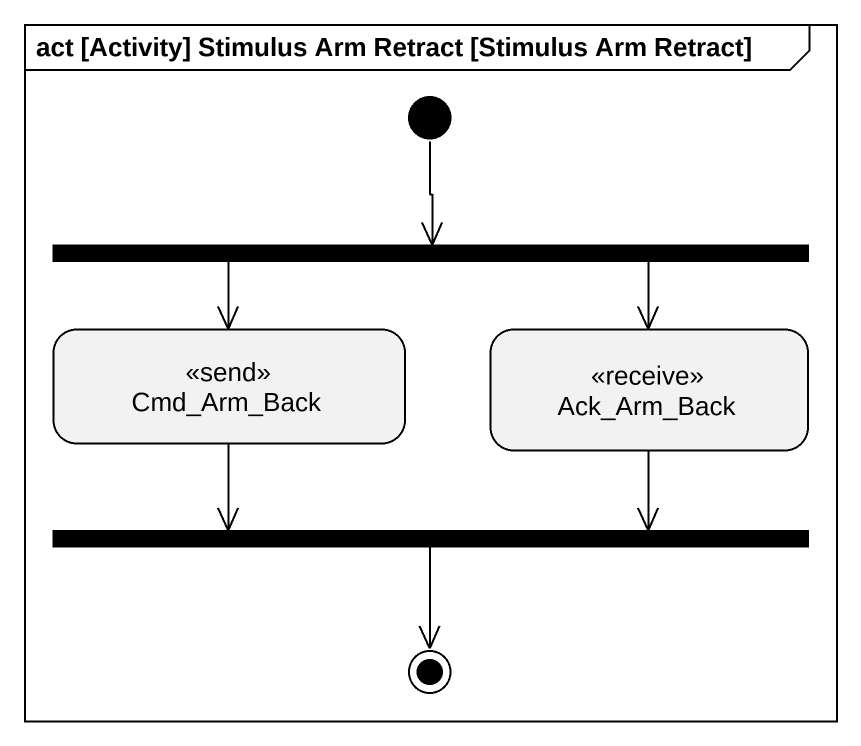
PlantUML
@startuml
mainframe act [Activity] Stimulus Arm Retract [Stimulus Arm Retract]
hide empty description
state fork1 <<fork>>
state Cmd_Arm_Back <<send>>
state Ack_Arm_Back <<receive>>
state fork2 <<join>>
[*] --> fork1
fork1 --> Cmd_Arm_Back
fork1 --> Ack_Arm_Back
Cmd_Arm_Back --> fork2
Ack_Arm_Back --> fork2
fork2 --> [*]
@enduml
